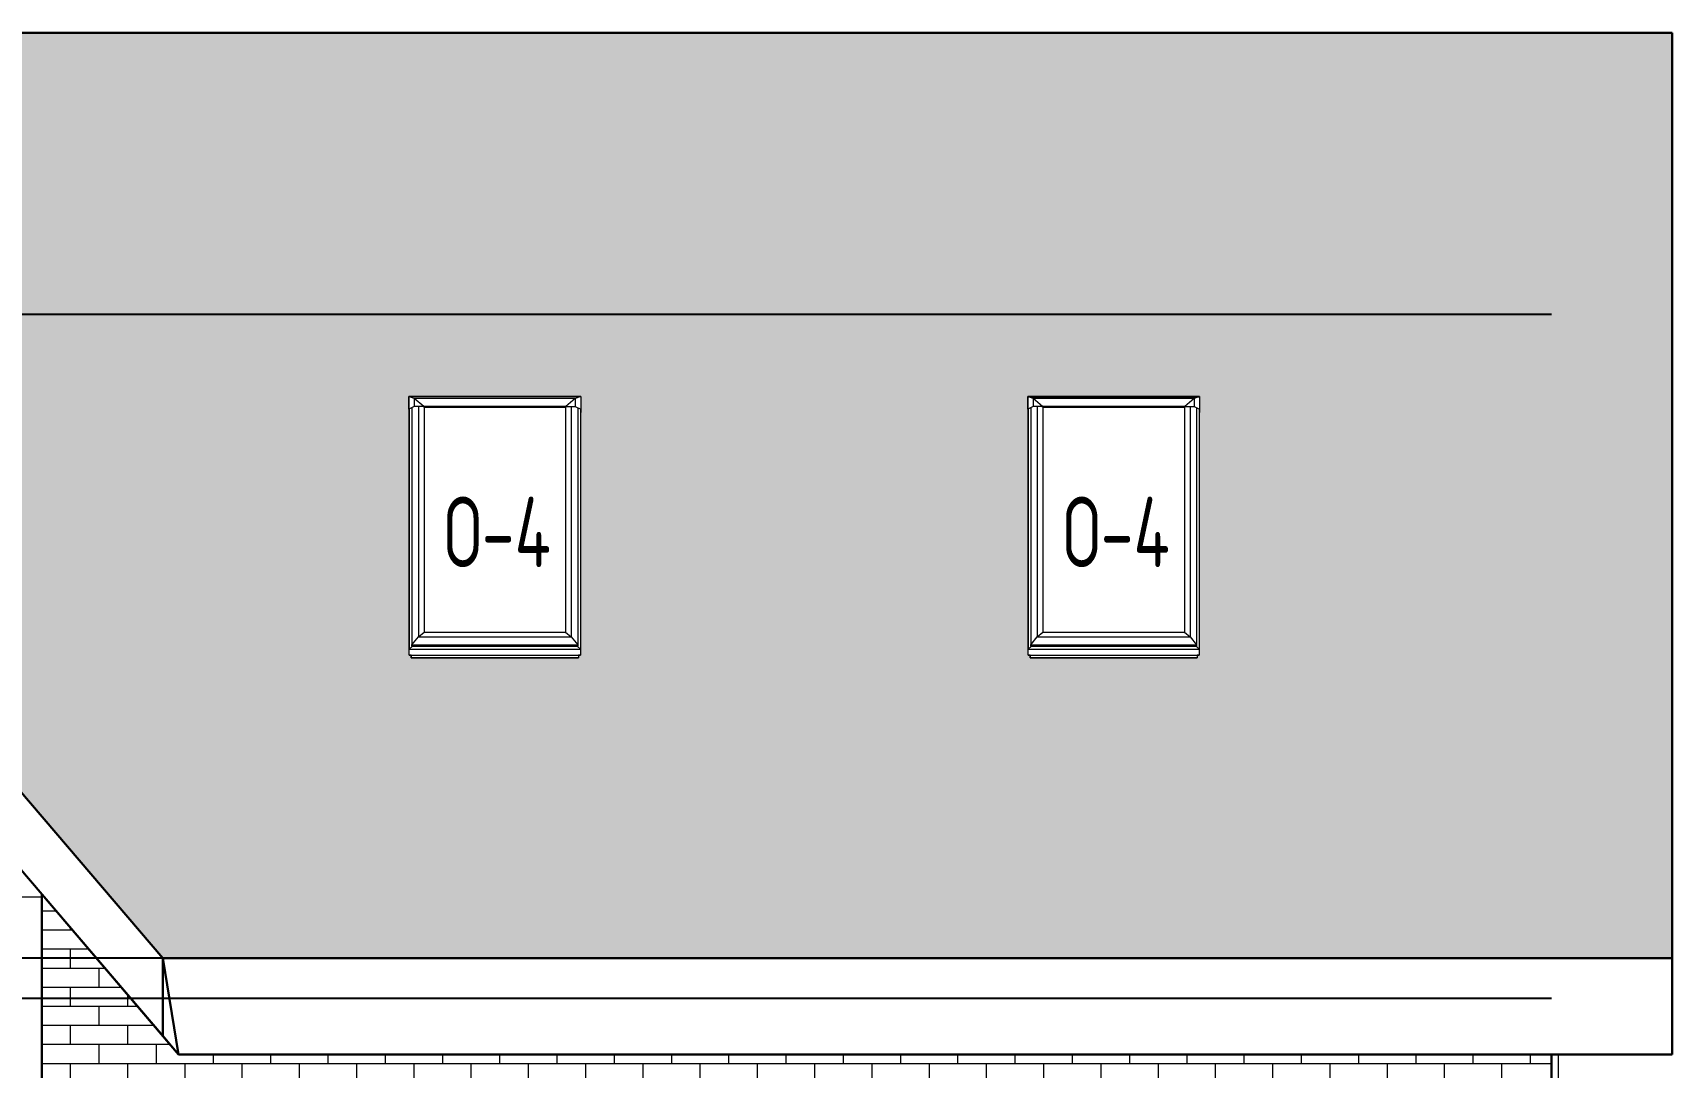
# Model space of a CAD drawing. Header units: millimetres. Extents: x -56498 to 234605, y -296269 to -29969.
# Drawn here: x 175763 to 183909, y -189158 to -184017 of the extents above; entities that cross this region are included whole.
import ezdxf
from ezdxf.enums import TextEntityAlignment as Align

# ---------------------------------------------------------------- set-up
doc = ezdxf.new("R2010")
doc.units = ezdxf.units.MM
doc.header["$LTSCALE"] = 100
for name, color, linetype, lineweight in [('0.3', 7, 'Continuous', 30), ('Примітки 0.09', 200, 'Continuous', 9), ('Тонкі 0.18', 142, 'Continuous', 18), ('Штрихування 0.09', 253, 'Continuous', 9)]:
    doc.layers.add(name, color=color, linetype=linetype, lineweight=lineweight)
doc.layers.add('ViewPorts', color=240, linetype='Continuous', plot=False)
doc.styles.add('SPDS', font='SPDS.shx', dxfattribs={"width": 0.9})

msp = doc.modelspace()

# ---------------------------------------------------------------- hatches: boundary and pattern name
at = {"layer": 'Штрихування 0.09', "ltscale": 0.75}
h = msp.add_hatch(dxfattribs=at)
h.set_pattern_fill('SQSHNGLE', color=256, scale=500, style=0, pattern_type=2)
h.set_pattern_definition([(0, (15, -59400), (125, 200), [220, -30]), (0, (15, -59385), (125, 200), [220, -30]), (90, (235, -59400), (-125, 200), [200, -200]), (90, (265, -59400), (-125, 200), [200, -200])])
h.paths.add_polyline_path([(183909.124, -184016.629), (181134.12, -184016.629), (181134.12, -185824.836), (181561.11, -185824.836), (181561.11, -185887.889), (181559.159, -185886.866), (181559.159, -187079.927), (181559.159, -187110.766), (181549.104, -187110.766), (181549.104, -187123.222), (181134.12, -187123.222), (181134.12, -188616.656), (183909.124, -188616.656)])
h.paths.add_polyline_path([(181134.12, -184016.629), (178059.161, -184016.629), (178059.161, -185824.836), (178486.151, -185824.836), (178486.151, -185887.889), (178484.125, -185886.846), (178484.125, -187079.927), (178484.125, -187110.766), (178474.145, -187110.766), (178474.145, -187123.222), (178059.161, -187123.222), (178059.161, -188616.656), (181134.12, -188616.656), (181134.12, -187123.222), (180719.135, -187123.222), (180719.135, -187110.766), (180709.155, -187110.766), (180709.155, -187079.927), (180709.155, -185886.846), (180707.129, -185887.889), (180707.129, -185824.836), (181134.12, -185824.836)])
h.paths.add_polyline_path([(178059.161, -184016.629), (172754.128, -184016.629), (172754.128, -184333.061), (176409.166, -188616.656), (178059.161, -188616.656), (178059.161, -187123.222), (177644.176, -187123.222), (177644.176, -187110.766), (177634.122, -187110.766), (177634.122, -187079.927), (177634.122, -185886.866), (177632.171, -185887.889), (177632.171, -185824.836), (178059.161, -185824.836)])
h = msp.add_hatch(dxfattribs=at)
h.set_pattern_fill('AR-BRSTD', color=256, scale=1.4, style=0)
h.set_pattern_definition([(0, (0, -59400), (0, 94.83852), []), (90, (0, -59400), (-142.24, 94.83852), [94.83852, -94.83852])])
h.paths.add_polyline_path([(176194.113, -190441.634), (175809.181, -190441.634), (175809.181, -190926.627), (176194.113, -190926.627)], flags=17)
h.paths.add_polyline_path([(176194.113, -191086.603), (175966.531, -191086.603), (176194.113, -191254.172)], flags=17)
h.paths.add_polyline_path([(176194.113, -190966.621), (175899.074, -190966.621), (175899.074, -191046.609), (176194.113, -191046.609)], flags=16)
h.paths.add_polyline_path([(176194.113, -191353.515), (175899.074, -191136.276), (175899.074, -191706.922), (176194.113, -191489.741)], flags=17)
h.paths.add_polyline_path([(176194.113, -191589.07), (175966.531, -191756.595), (176194.113, -191756.595)], flags=17)
h.paths.add_polyline_path([(179741.646, -191086.603), (179494.104, -191086.603), (179494.104, -191268.864)], flags=16)
h.paths.add_polyline_path([(178123.636, -191541.618), (177899.072, -191541.618), (177899.072, -191706.922)], flags=17)
h.paths.add_polyline_path([(178449.602, -191541.618), (178258.575, -191541.618), (177966.529, -191756.595), (178741.647, -191756.595)], flags=17)
h.paths.add_polyline_path([(179449.601, -191541.618), (179258.574, -191541.618), (178966.529, -191756.595), (179741.646, -191756.595)], flags=17)
h.paths.add_polyline_path([(179809.103, -191136.276), (179494.104, -191368.211), (179494.104, -191474.987), (179809.103, -191706.922)], flags=17)
h.paths.add_polyline_path([(183309.139, -189094.333), (176488.103, -189094.333), (176409.166, -189001.814), (175809.181, -188298.649), (175809.181, -188311.636), (175809.181, -189221.593), (175809.181, -189341.65), (175809.181, -190441.634), (176194.113, -190441.634), (176194.113, -189341.65), (177844.071, -189341.65), (179494.104, -189341.65), (179494.104, -190441.634), (180309.066, -190441.634), (180309.066, -189341.65), (181959.091, -189341.65), (181959.091, -190441.634), (183309.139, -190441.634)])
h.paths.add_polyline_path([(183309.139, -190441.634), (181959.091, -190441.634), (181959.091, -191541.618), (180309.066, -191541.618), (180309.066, -190441.634), (179494.104, -190441.634), (179494.104, -190926.627), (179919.106, -190926.627), (179919.106, -190966.621), (179909.126, -190966.621), (179909.126, -191816.598), (179959.126, -191816.598), (179959.126, -192066.595), (175809.181, -192066.595), (175809.181, -193366.634), (176194.113, -193366.634), (176194.113, -192541.618), (177844.146, -192541.618), (179494.104, -192541.618), (179494.104, -193366.634), (180309.141, -193366.634), (180309.141, -192541.618), (181959.173, -192541.618), (181959.173, -193366.634), (183309.139, -193366.634)])
h.paths.add_polyline_path([(183309.139, -193366.634), (181959.173, -193366.634), (181959.173, -194191.651), (180309.141, -194191.651), (180309.141, -193366.634), (179494.104, -193366.634), (179494.104, -194191.576), (179494.104, -194191.651), (176194.113, -194191.651), (176194.113, -193366.634), (175809.181, -193366.634), (175809.181, -195046.592), (183309.139, -195046.592)])
h.paths.add_polyline_path([(179809.103, -190966.621), (179494.104, -190966.621), (179494.104, -191046.609), (179809.103, -191046.609)], flags=16)
h.paths.add_polyline_path([(179741.646, -191086.603), (179494.104, -191086.603), (179494.104, -191268.864)], flags=17)
h.paths.add_polyline_path([(179809.103, -191136.276), (179494.104, -191368.211), (179494.104, -191474.987), (179809.103, -191706.922)], flags=16)
h.paths.add_polyline_path([(179449.601, -191541.618), (179258.574, -191541.618), (178966.529, -191756.595), (179741.646, -191756.595)], flags=17)
h.paths.add_polyline_path([(178899.072, -191541.618), (178899.072, -191706.922), (179123.636, -191541.618)], flags=17)
h.paths.add_polyline_path([(179258.567, -191541.618), (179258.574, -191541.618), (179354.088, -191471.31), (179449.601, -191541.618), (179449.608, -191541.618), (179741.646, -191756.595), (178966.529, -191756.595)], flags=17)
h.paths.add_polyline_path([(179421.545, -191421.637), (179809.103, -191136.276), (179809.103, -191706.922)], flags=17)
h.paths.add_polyline_path([(179494.104, -191268.864), (179494.104, -191086.603), (179741.646, -191086.603)], flags=17)
h.paths.add_polyline_path([(178809.104, -191541.618), (178584.54, -191541.618), (178809.104, -191706.922)], flags=17)

# ---------------------------------------------------------------- linework, layer by layer
for p, q in [((180707.129, -185824.836), (181561.11, -185824.836)), ((181561.11, -185887.889), (181559.159, -185886.846)), ((175809.181, -189221.593), (175809.181, -188311.636)), ((176488.103, -189094.333), (176409.166, -189001.814)), ((183309.139, -189094.333), (176488.103, -189094.333))]:
    msp.add_line(p, q)
at = {"layer": '0.3'}
for p, q in [((172484.128, -184016.629), (176409.166, -188616.656)), ((172484.128, -184016.629), (176409.166, -188616.656)), ((183909.124, -184016.629), (172754.128, -184016.629)), ((183909.124, -184016.629), (172754.128, -184016.629)), ((183909.124, -188616.656), (183909.124, -184016.629)), ((183909.124, -188616.656), (183909.124, -184016.629)), ((176409.166, -189001.814), (172484.128, -184401.786)), ((175809.181, -188298.58), (175809.181, -190926.627)), ((176488.103, -189094.333), (175809.181, -188298.58)), ((176409.166, -188616.656), (183909.124, -188616.656)), ((176409.166, -188616.656), (183909.124, -188616.656)), ((176488.103, -189094.333), (176409.166, -188616.656)), ((176409.166, -189001.814), (176409.166, -188616.656)), ((183909.124, -188616.656), (183909.124, -189094.333)), ((183909.124, -189094.333), (176488.103, -189094.333)), ((183309.139, -195616.577), (183309.139, -189094.333)), ((183309.139, -195616.577), (183309.139, -189094.333))]:
    msp.add_line(p, q, dxfattribs=at)
at = {"layer": 'ViewPorts'}
for p, q in [((183309.139, -185416.592), (161634.184, -185416.592)), ((183309.139, -188616.592), (161634.184, -188616.592)), ((183309.139, -188816.592), (161634.184, -188816.592))]:
    msp.add_line(p, q, dxfattribs=at)
at = {"layer": 'Тонкі 0.18'}
for p, q in [((177632.171, -185887.889), (177632.171, -185824.836)), ((177632.171, -185824.836), (178486.151, -185824.836)), ((177632.171, -185824.836), (177632.171, -185887.889)), ((178486.151, -185824.836), (177632.171, -185824.836)), ((178486.151, -185824.836), (178486.151, -185887.889)), ((178486.151, -185824.836), (178486.151, -185887.889)), ((180707.129, -185887.889), (180707.129, -185824.836)), ((180707.129, -185824.836), (180707.129, -185887.889)), ((181561.11, -185824.836), (180707.129, -185824.836)), ((181561.11, -185824.836), (181561.11, -185887.889)), ((181561.11, -185824.836), (181561.11, -185887.889)), ((177632.171, -185887.889), (177632.171, -185903.594)), ((177634.122, -187110.766), (177634.122, -185886.846)), ((177634.122, -185886.846), (177634.122, -187079.927)), ((178484.125, -185886.846), (178484.125, -187110.766)), ((178484.125, -185886.846), (178484.125, -187079.927)), ((178486.151, -185887.889), (178486.151, -185903.594)), ((180707.129, -185887.889), (180707.129, -185903.594)), ((180709.155, -187110.766), (180709.155, -185886.846)), ((180709.155, -185886.846), (180709.155, -187079.927)), ((181559.159, -185886.846), (181559.159, -187110.766)), ((181559.159, -185886.846), (181559.159, -187079.927)), ((181561.11, -185887.889), (181561.11, -185903.594)), ((177634.122, -187110.766), (177634.122, -187079.927)), ((177634.122, -187079.927), (178484.125, -187079.927)), ((178484.125, -187079.927), (178484.125, -187110.766)), ((180709.155, -187110.766), (180709.155, -187079.927)), ((180709.155, -187079.927), (181559.159, -187079.927)), ((181559.159, -187079.927), (181559.159, -187110.766)), ((177644.176, -187110.766), (177634.122, -187110.766)), ((177634.122, -187110.766), (178484.125, -187110.766)), ((177644.176, -187123.222), (177644.176, -187110.766)), ((177644.176, -187110.766), (177644.176, -187123.222)), ((178474.145, -187123.222), (177644.176, -187123.222)), ((177644.176, -187123.222), (178474.145, -187123.222)), ((178484.125, -187110.766), (178474.145, -187110.766)), ((178474.145, -187110.766), (178474.145, -187123.222)), ((178474.145, -187110.766), (178474.145, -187123.222)), ((180719.135, -187110.766), (180709.155, -187110.766)), ((180709.155, -187110.766), (181559.159, -187110.766)), ((180719.135, -187123.222), (180719.135, -187110.766)), ((180719.135, -187110.766), (180719.135, -187123.222)), ((181549.104, -187123.222), (180719.135, -187123.222)), ((180719.135, -187123.222), (181549.104, -187123.222)), ((181559.159, -187110.766), (181549.104, -187110.766)), ((181549.104, -187110.766), (181549.104, -187123.222)), ((181549.104, -187110.766), (181549.104, -187123.222)), ((175689.124, -188311.636), (175809.181, -188311.636)), ((175809.181, -188311.636), (175809.181, -188298.58))]:
    msp.add_line(p, q, dxfattribs=at)
at = {"layer": 'Штрихування 0.09'}
for p, q in [((177659.108, -185833.713), (177632.171, -185824.836)), ((177659.108, -185873.76), (177632.171, -185887.889)), ((177647.178, -185880.04), (177647.178, -187058.774)), ((177659.108, -185833.713), (177659.108, -185873.76)), ((177706.156, -185873.76), (177659.108, -185833.713)), ((178459.138, -185833.713), (177659.108, -185833.713)), ((177706.156, -185873.76), (177659.108, -185873.76)), ((177679.593, -185873.76), (177679.593, -187019.231)), ((177706.156, -185877.421), (177706.156, -185873.76)), ((178412.166, -185873.76), (177706.156, -185873.76)), ((178412.166, -185877.421), (177706.156, -185877.421)), ((177707.732, -185877.421), (177707.732, -186995.264)), ((178410.59, -185878.322), (177707.732, -185878.322)), ((178410.59, -185877.421), (178410.59, -186995.264)), ((178459.138, -185833.713), (178412.166, -185873.76)), ((178412.166, -185877.421), (178412.166, -185873.76)), ((178412.166, -185873.76), (178459.138, -185873.76)), ((178438.728, -185873.76), (178438.728, -187019.231)), ((178486.151, -185824.836), (178459.138, -185833.713)), ((178459.138, -185833.713), (178459.138, -185873.76)), ((178459.138, -185873.76), (178486.151, -185887.889)), ((178471.144, -185880.04), (178471.144, -187058.774)), ((180734.142, -185833.713), (180707.129, -185824.836)), ((180734.142, -185873.76), (180707.129, -185887.889)), ((180722.137, -185880.04), (180722.137, -187058.774)), ((180734.142, -185833.713), (180734.142, -185873.76)), ((180781.115, -185873.76), (180734.142, -185833.713)), ((181534.172, -185833.713), (180734.142, -185833.713)), ((180781.115, -185873.76), (180734.142, -185873.76)), ((180754.552, -185873.76), (180754.552, -187019.231)), ((180781.115, -185877.421), (180781.115, -185873.76)), ((181487.125, -185873.76), (180781.115, -185873.76)), ((181487.125, -185877.421), (180781.115, -185877.421)), ((180782.69, -185877.421), (180782.69, -186995.264)), ((181485.549, -185878.322), (180782.69, -185878.322)), ((181485.549, -185877.421), (181485.549, -186995.264)), ((181534.172, -185833.713), (181487.125, -185873.76)), ((181487.125, -185877.421), (181487.125, -185873.76)), ((181487.125, -185873.76), (181534.172, -185873.76)), ((181513.687, -185873.76), (181513.687, -187019.231)), ((181561.11, -185824.836), (181534.172, -185833.713)), ((181534.172, -185833.713), (181534.172, -185873.76)), ((181534.172, -185873.76), (181561.11, -185887.889)), ((181546.102, -185880.04), (181546.102, -187058.774)), ((177634.122, -185886.846), (177632.171, -185887.889)), ((178486.151, -185887.889), (178484.125, -185886.846)), ((180709.155, -185886.846), (180707.129, -185887.889)), ((177647.178, -187058.774), (177679.593, -187019.231)), ((177679.593, -187019.231), (177707.732, -186995.264)), ((177679.593, -187019.231), (178438.728, -187019.231)), ((177707.732, -186995.264), (178410.59, -186995.264)), ((178410.59, -186995.264), (178438.728, -187019.231)), ((178438.728, -187019.231), (178471.144, -187058.774)), ((180722.137, -187058.774), (180754.552, -187019.231)), ((180754.552, -187019.231), (180782.69, -186995.264)), ((180754.552, -187019.231), (181513.687, -187019.231)), ((180782.69, -186995.264), (181485.549, -186995.264)), ((181485.549, -186995.264), (181513.687, -187019.231)), ((181513.687, -187019.231), (181546.102, -187058.774)), ((177634.122, -187079.927), (177650.029, -187065.325)), ((177647.178, -187058.774), (178471.144, -187058.774)), ((177647.178, -187065.325), (177647.178, -187058.774)), ((177647.178, -187065.325), (178471.144, -187065.325)), ((178468.292, -187065.325), (178484.125, -187079.927)), ((178471.144, -187058.774), (178471.144, -187065.325)), ((180709.155, -187079.927), (180724.988, -187065.325)), ((180722.137, -187058.774), (181546.102, -187058.774)), ((180722.137, -187065.325), (180722.137, -187058.774)), ((180722.137, -187065.325), (181546.102, -187065.325)), ((181543.251, -187065.325), (181559.159, -187079.927)), ((181546.102, -187058.774), (181546.102, -187065.325)), ((183344.105, -189221.593), (183344.105, -189094.333))]:
    msp.add_line(p, q, dxfattribs=at)

# ---------------------------------------------------------------- texts
at = {"layer": 'Примітки 0.09', "style": 'SPDS', "width": 0.85}
for p in [(178072.196, -186672.684), (181147.155, -186672.684)]:
    msp.add_text('О-4', height=350, dxfattribs=at).set_placement(p, align=Align.CENTER)

doc.saveas('drawing.dxf')
